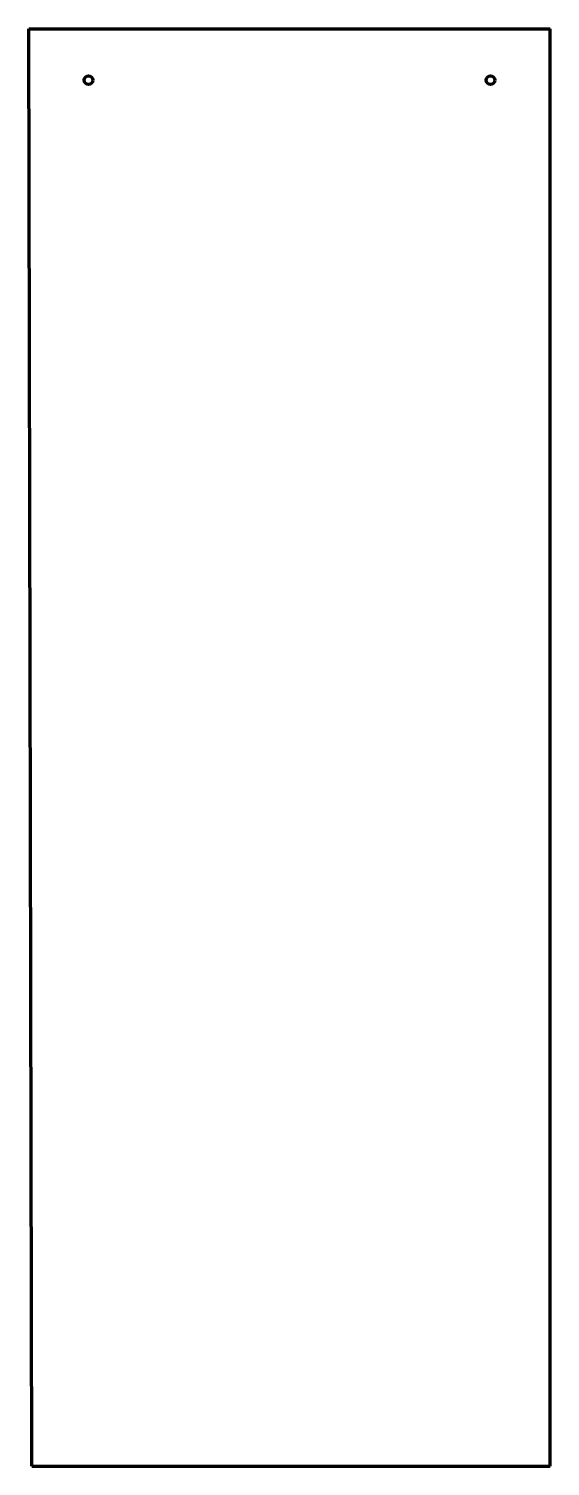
# Model space of a CAD drawing. Header units: inches. Extents: x 0 to 30.5, y 0 to 84.
import ezdxf

# ---------------------------------------------------------------- set-up
doc = ezdxf.new("R2010")
doc.units = ezdxf.units.IN
doc.header["$MEASUREMENT"] = 0
doc.layers.get('0').update_dxf_attribs({"linetype": 'CONTINUOUS'})

msp = doc.modelspace()

# ---------------------------------------------------------------- linework, layer by layer
at = {"color": 7, "lineweight": 90}
for p, q in [((0.1875, 0), (0, 84)), ((0, 84), (30.5, 84)), ((30.5, 0), (30.5, 84)), ((0.1875, 0), (30.5, 0))]:
    msp.add_line(p, q, dxfattribs=at)
for centre in [(3.5, 81), (27, 81)]:
    msp.add_circle(centre, 0.25, dxfattribs=at)

doc.saveas('drawing.dxf')
